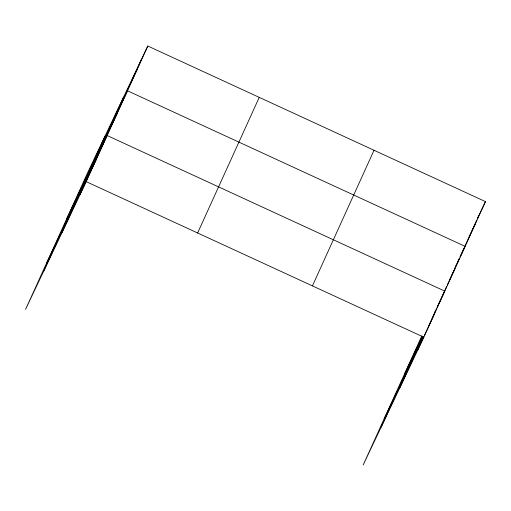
<?xml version="1.0" encoding="UTF-8"?>
<svg xmlns="http://www.w3.org/2000/svg" width="511" height="511" viewBox="0 0 511 511"><rect width="100%" height="100%" fill="white"/><g stroke="black" fill="none" stroke-linecap="round" stroke-linejoin="round"><path stroke-width="0.77" d="M43.473 271.654L105.081 136.028M61.933 232.767L123.541 97.141M79.857 195.023L141.464 59.404M147.813 46.028L87.157 173.772L25.55 309.391L86.206 181.648L147.813 46.028L485.45 201.609L423.843 337.228L363.187 464.972L421.843 335.848M197.629 232.99L259.237 97.371M312.419 285.892L374.033 150.266M381.104 427.234L422.386 336.366L404.463 374.103M399.57 388.347L423.14 336.462M417.493 350.603L423.708 336.915M424.366 335.478L434.318 314.176M428.946 325.386L436.471 308.816M437.129 307.373L438.438 304.492L437.109 307.29M441.063 298.718L438.764 303.77L444.787 291.117L107.15 135.536L46.495 263.28M441.715 297.274L446.633 286.447M447.291 285.004L448.601 282.117M449.916 279.23L453.851 270.568M454.503 269.125L458.437 260.463L457.441 262.533M460.079 256.854L468.606 238.081M471.231 232.307L468.932 237.36L475.287 223.984M471.883 230.863L476.801 220.037M477.459 218.593L478.769 215.706M131.295 81.779L137.651 68.404M66.826 218.523L127.482 90.786L465.119 246.366L460.104 256.924M110.97 126.536L117.319 113.161M90.326 171.971L96.681 158.595M477.44 218.478L478.769 215.68M479.101 214.984L485.45 201.609M455.116 267.425L456.777 263.932M448.939 281.414L454.956 268.741M384.131 418.86L423.172 336.647M434.452 312.879L435.449 310.784M86.206 181.648L423.843 337.228M459.421 258.298L458.769 259.741L459.434 258.33"/></g></svg>
